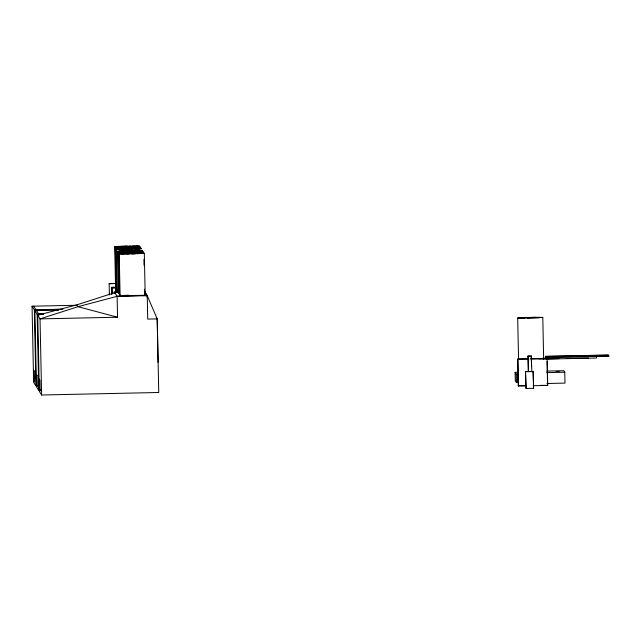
<?xml version="1.0" encoding="UTF-8"?>
<svg xmlns="http://www.w3.org/2000/svg" width="641" height="641" viewBox="0 0 641 641"><rect width="100%" height="100%" fill="white"/><g stroke="black" fill="none" stroke-linecap="round" stroke-linejoin="round"><path stroke-width="0.96" d="M156.276 317.415L157.205 318.897L147.718 319.098L147.23 295.677L117.111 296.318L77.994 306.686L40.03 318.889L41.625 395L158.744 392.492L157.205 318.897L147.198 295.637L144.914 292L146.092 294.724M41.625 395L39.317 391.322L37.723 315.212L76.84 304.844L114.803 292.649L118.761 292.56M115.652 291.495L114.715 246.689L127.086 246.144M116.197 292.36L115.26 247.554L122.215 247.162M116.718 292.232L115.805 248.42L122.76 248.027M117.239 292.096L116.341 249.285L131.942 248.636M118.938 293.145L118.457 293.073L117.583 251.248L127.142 250.775M119.482 294.011L119.002 293.939L118.128 252.113L143.223 251.584L138.488 251.881M120.027 294.876L119.546 294.804L118.673 252.979L123.401 252.682M143.88 295.749L143.608 295.325L120.091 295.669L119.218 253.844L128.777 253.371M145.186 294.988L144.313 253.307L131.942 253.86M116.51 289.283L116.614 289.452M117.055 290.149L117.159 290.317M117.599 291.014L119.002 291.23M120.091 295.669L128.44 295.18M518.545 358.792L517.688 317.968L527.255 317.487M543.664 359.112L542.791 317.431L527.19 318.08M117.752 246.481L116.39 246.657L119.699 246.785M118.297 247.346L116.926 247.522L118.473 247.626M136.765 246.36L138.136 246.192L132.543 246.064M138.4 248.956L139.77 248.78L136.461 248.652M139.634 250.919L141.004 250.751L139.458 250.639M121.71 252.778L120.34 252.947L123.657 253.075M140.179 251.785L141.549 251.617L138.24 251.488M539.746 317.64L541.116 317.471L537.807 317.335M120.532 248.115L117.471 248.388L120.78 248.516M135.62 247.322L138.68 247.057L135.371 246.921M136.164 248.187L139.225 247.923L137.679 247.811M122.319 250.952L119.258 251.216L122.567 251.344M139.033 252.746L142.094 252.482L140.547 252.37M522.423 317.664L519.362 317.936L520.909 318.04M118.24 246.384L130.315 246.04M118.785 247.25L124.819 247.073M136.277 246.465L127.439 246.705M133.392 247.41L140.355 247.017L133.088 246.929M133.937 248.275L140.9 247.883L133.632 247.795M134.482 249.141L141.445 248.748L134.177 248.66M137.911 249.053L131.878 249.229M139.145 251.024L124.034 251.4M125.083 251.721L119.803 252.081L121.341 252.193M136.269 251.977L139.69 251.889M122.199 252.674L128.232 252.506M126.173 253.451L120.885 253.812L122.431 253.924M137.35 253.708L142.639 253.347L139.329 253.219M539.257 317.744L521.51 318.12M545.699 358.127L538.656 358.607M130.243 246.633L139.81 246.152L129.907 246.088M134.257 247.434L124.755 247.666M121.902 248.003L137.078 247.73M131.333 248.363L134.802 248.299M125.908 248.804L118.016 249.245L119.563 249.357M123.681 250.839L129.955 250.703M133.12 251.192L142.679 250.719L135.419 250.623M133.657 252.057L137.126 251.993M124.771 252.57L134.273 252.33M134.201 252.923L143.768 252.442L136.501 252.354M137.671 252.858L125.123 253.131M523.785 317.551L536.341 317.287M124.362 247.041L130.852 246.905M131.253 247.53L119.074 247.706M124.907 247.907L131.397 247.771M128.529 248.436L131.798 248.396M132.334 249.261L120.163 249.437M127.23 251.609L136.773 251.432M130.852 252.129L134.121 252.089M128.32 253.331L144.313 253.307M135.211 253.82L125.668 253.996M109.395 294.964L109.13 283.626L115.925 283.482M109.154 283.675L115.909 283.53M111.582 294.275L111.414 287.264L115.324 287.224M112.055 294.059L111.927 288.081L115.893 288.001M114.282 293.746L114.218 291.719L119.202 291.655M144.537 294.107L146.212 294.067M144.241 294.988L146.757 294.932M117.087 296.278L141.981 295.421M32.05 306.19L34.366 309.867L35.96 385.978L33.644 382.308L32.05 306.19L77.657 305.26M62.954 309.218L36.008 309.787L33.749 306.198M34.366 309.867L60.198 309.315M34.854 310.645L37.162 314.322L38.756 390.433L36.449 386.755L34.854 310.645L58.507 310.188M38.091 313.922L43.067 313.818M38.228 314.138L43.203 314.034M42.803 314.162L38.813 314.242L36.553 310.653M37.162 314.322L43.123 314.194M114.843 293.522L114.827 292.689L117.111 296.318L117.551 317.231L40.03 318.889L37.723 315.212M528.264 371.043L527.952 356.067L531.293 355.995L531.83 371.315M527.952 356.067L531.509 356.348M545.611 356.372L595.914 355.475L545.611 356.372L545.643 358.047M546.156 357.237L596.459 356.34L596.491 358.007L546.3 359.08L546.156 357.237L546.3 359.08M546.26 357.406L596.459 356.34M526.245 385.874L518.305 385.818L517.744 359.056L528.697 358.824M530.692 358.784L546.092 358.447M517.744 359.056L528.833 359.04M530.828 358.992L547.158 358.648L547.718 385.409L533.08 385.722M546.188 358.912L558.984 358.639M566.86 358.471L588.51 358.007M525.5 371.403L533.248 371.588L533.592 388.318L526.069 388.478L525.5 371.403L526.069 388.478M546.813 371.083L563.816 370.722L564.769 372.237L564.993 383.11L546.989 383.494M525.716 371.748L533.248 371.588M518.433 382.493L516.438 382.533L515.284 380.698L515.108 372.333L518.104 372.269M556.116 371.46L559.112 371.395M546.765 372.621L564.769 372.237M515.108 372.333L516.261 374.176L518.265 374.128M39.413 389.856L40.159 391.042L39.934 380.169L39.181 378.983L39.413 389.856L41.08 389.816M518.305 385.818L526.109 385.658M540.756 385.337L547.718 385.409M127.463 246.745L121.165 246.833M128.553 248.476L122.255 248.564M125.844 249.397L129.097 249.341M129.931 250.663L133.184 250.599M127.078 251.368L130.331 251.312M130.876 252.169L124.578 252.266M128.168 253.099L131.421 253.035M131.557 253.251L137.863 253.163M124.618 246.753L114.715 246.689M130.452 246.953L133.905 246.873M125.708 248.484L115.805 248.42M131.533 248.684L134.995 248.604M132.775 250.655L138.857 250.567M128.032 252.177L121.942 252.266M133.865 252.386L139.946 252.298M129.121 253.908L123.032 253.996M532.887 317.367L542.791 317.431M546.244 358.992L538.793 358.824M122.519 247.642L115.26 247.554M123.609 249.373L116.341 249.285M124.843 251.344L117.583 251.248M125.932 253.075L118.673 252.979M524.955 318.064L517.688 317.968M123.112 252.209L118.128 252.113M124.202 253.94L119.218 253.844M115.588 288.506L116.069 288.586M77.994 306.686L117.551 317.231M533.592 388.318L533.024 371.243M145.555 295.717L147.198 295.637L147.238 297.584M111.927 288.081L112.071 293.65M144.361 291.118L145.507 293.794M547.085 361.404L547.582 385.193M531.293 355.995L531.501 365.979M528.168 356.412L528.48 371.387M517.88 359.272L518.441 386.034M517.808 371.708L518.032 382.581M516.261 374.176L516.438 382.533M157.181 318.849L158.087 362.341M143.913 259.389L144.041 265.35M144.537 289.163L144.642 294.123M583.687 355.563L608.405 355.114L583.687 355.563M584.231 356.428L608.95 355.979L584.231 356.428M34.261 371.155L33.508 369.961L33.741 380.834L34.486 382.028L34.261 371.155M37.058 375.61L36.313 374.416L36.537 385.289L37.29 386.483L37.058 375.61"/></g></svg>
